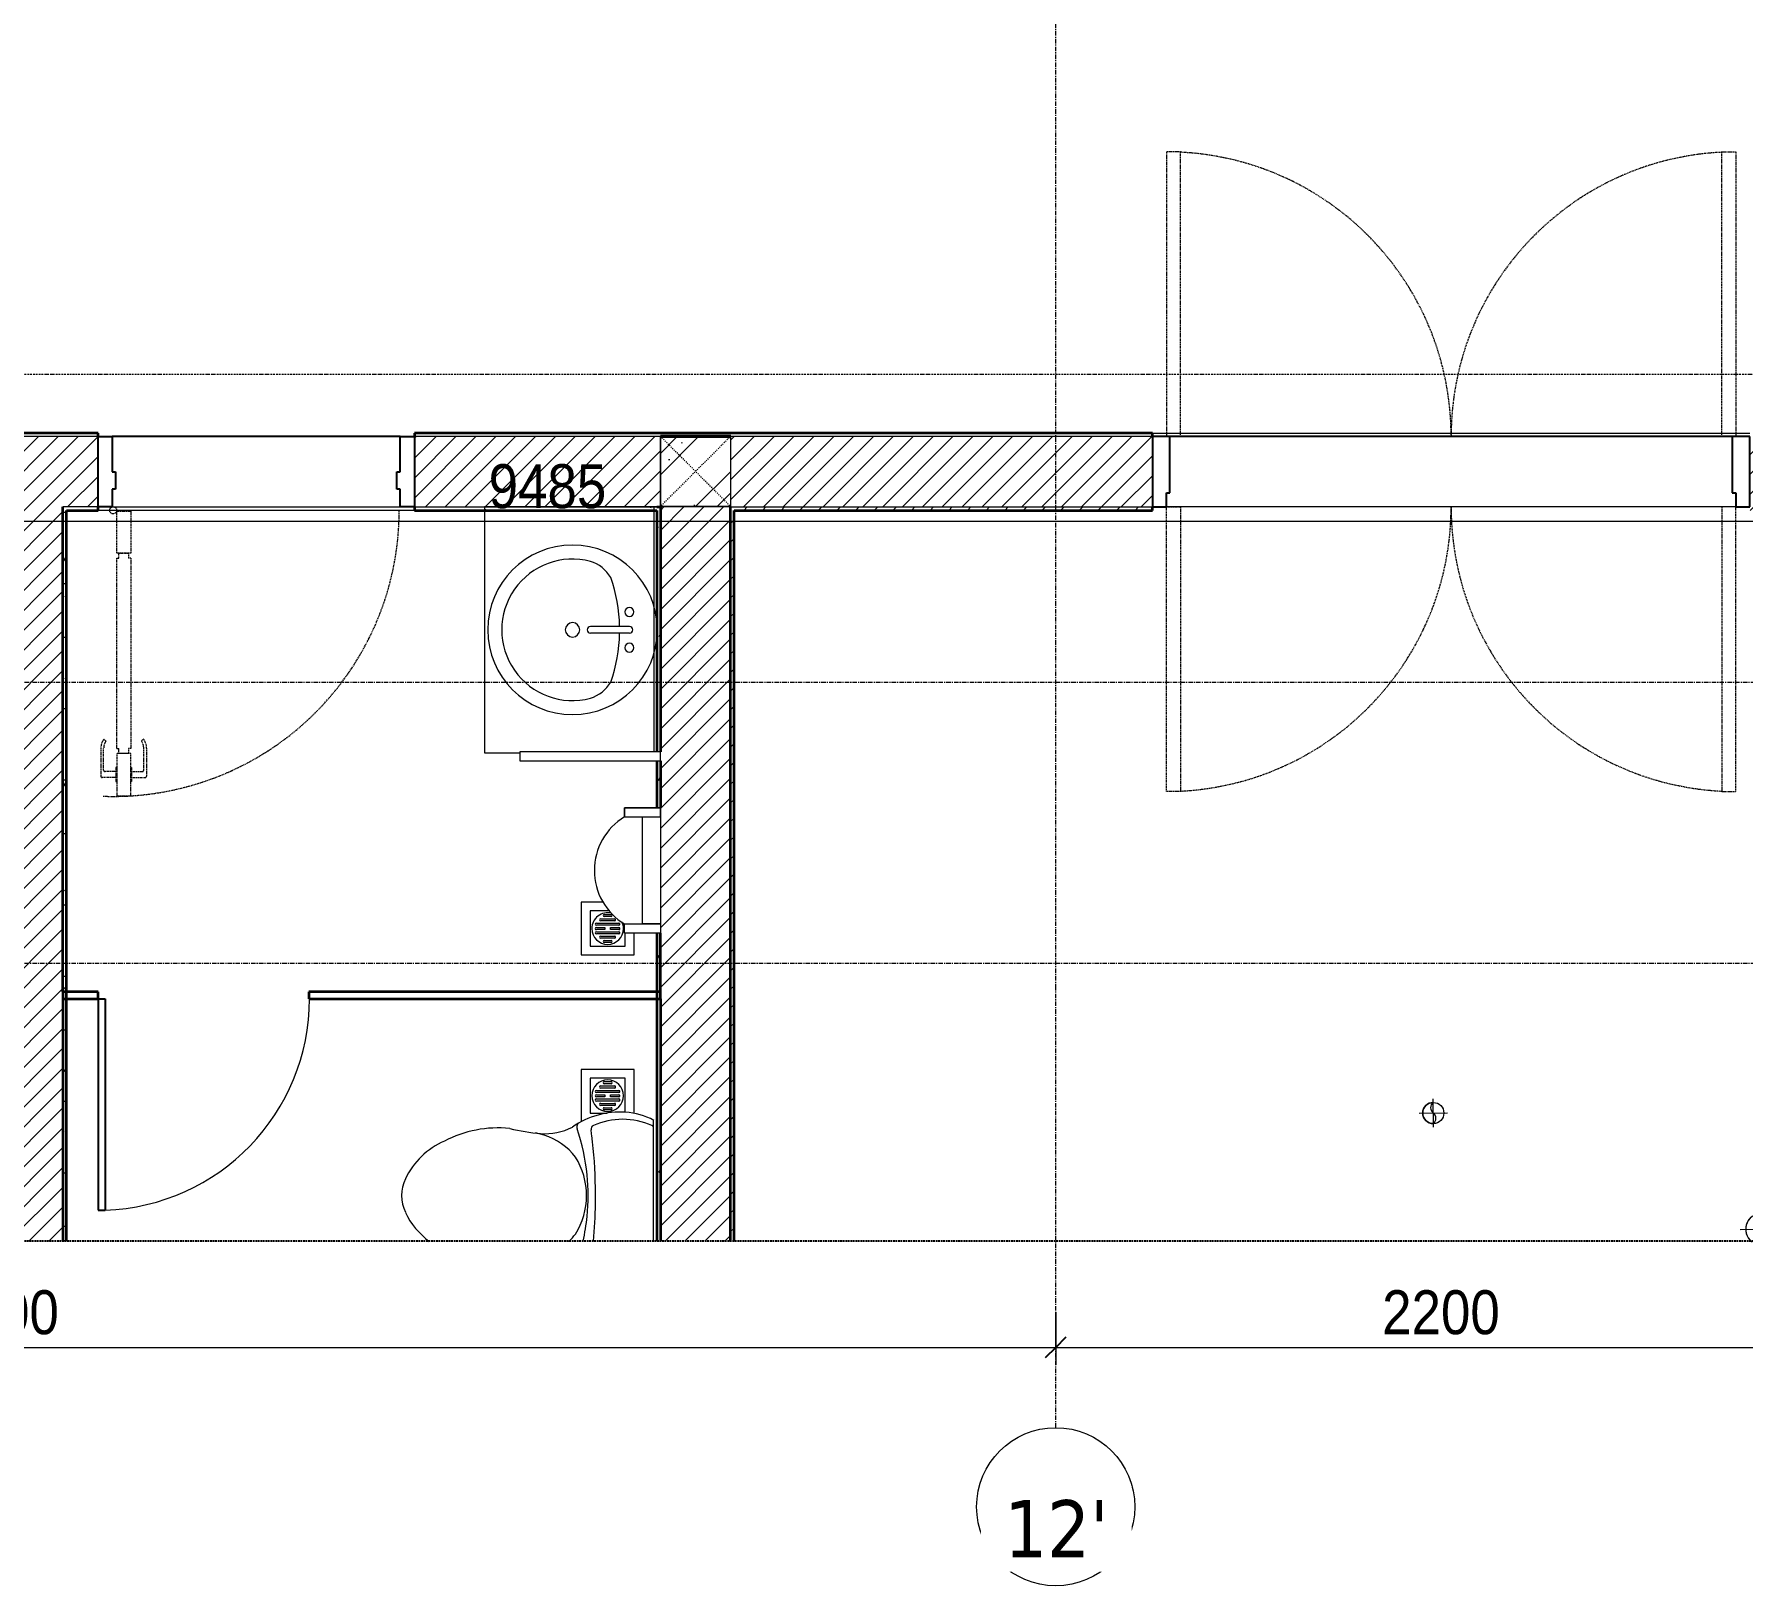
# Model space of a CAD drawing. Header units: millimetres. Extents: x 46644 to 147176, y -1287 to 53383.
# Drawn here: x 101845 to 106707, y 42766 to 47182 of the extents above; entities that cross this region are included whole.
import ezdxf

# ---------------------------------------------------------------- set-up
doc = ezdxf.new("R2010")
doc.units = ezdxf.units.MM
for name, pattern in [('Dash', [6, 3, -3]), ('Dash - Tight', [4.5, 3, -1.5]), ('Dash Dot 3_16_', [7.9375, 4.7625, -1.5875, 0, -1.5875]), ('Grid Line', [22.225, 12.7, -3.175, 3.175, -3.175]), ('Hidden', [7.14375, 4.7625, -2.38125]), ('IMPORT-CENTER _3_', [10.16, 6.35, -1.27, 1.27, -1.27])]:
    doc.linetypes.add(name, pattern=pattern)
for name, color, linetype, lineweight in [('A-ANNO-DIMS', 211, 'Continuous', 9), ('A-ANNO-DIMS-50', 211, 'Continuous', 9), ('A-DETL-GENF-1', 92, 'Dash - Tight', 18), ('A-DETL-GENF-2', 92, 'Hidden', 25), ('A-DOOR', 31, 'Continuous', 18), ('A-DOOR-1', 31, 'Continuous', 25), ('A-DOOR-FRAM', 31, 'Continuous', 25), ('A-FLOR', 192, 'Continuous', 18), ('A-WALL', 113, 'Continuous', 18), ('A-WALL-3', 113, 'Continuous', 35), ('A-WALL-PATT-3', 111, 'Continuous', 18), ('G-ANNO-SYMB-1', 111, 'Dash Dot 3_16_', 18), ('G-IMPT', 8, 'Continuous', 18), ('G-IMPT-1', 8, 'Continuous', 25), ('G-IMPT-2', 8, 'IMPORT-CENTER _3_', 18), ('I-WALL', 2, 'Continuous', 18), ('I-WALL-3', 2, 'Continuous', 35), ('M-EQPM', 50, 'Continuous', 18), ('P-SANR-FIXT', 6, 'Continuous', 18), ('S-COLS', 52, 'Continuous', 18), ('S-COLS-1', 9, 'Continuous', 18), ('S-COLS-2', 52, 'Dash', 18), ('S-COLS-3', 52, 'Continuous', 35), ('S-COLS-HDLN', 52, 'Dash', 18), ('S-GRID-1', 1, 'Grid Line', 9), ('S-GRID-IDEN', 1, 'Continuous', 9)]:
    doc.layers.add(name, color=color, linetype=linetype, lineweight=lineweight)
doc.styles.add('Tahoma_B', font='tahomabd.ttf', dxfattribs={"height": 162.5})
doc.styles.add('UTM Avo', font='', dxfattribs={"width": 0.9, "height": 125})
doc.styles.get('UTM Avo').set_extended_font_data('UTM Avo')
doc.dimstyles.new('1_Dim_chi_tiet_2_5', dxfattribs={"dimscale": 304.8, "dimtxt": 124.912619, "dimasz": 0.19685, "dimexe": 0.164042, "dimexo": 0.0625, "dimgap": 0.016404, "dimtad": 1, "dimdec": 0, "dimrnd": 5, "dimzin": 0, "dimdsep": 46, "dimtxsty": 'UTM Avo', "dimblk1": 'OBLIQUE', "dimblk2": 'OBLIQUE', "dimsah": 1, "dimcen": 0.09, "dimdle": 0.164042, "dimazin": 0, "dimtfac": 1, "dimtdec": 4, "dimtix": 1, "dimtmove": 0, "dimatfit": 3, "dimfxl": 0.328084, "dimfxlon": 1, "dimtvp": 1, "dimtolj": 1, "dimtzin": 0, "dimarcsym": 2})
pattern_1 = [(45, (-1201.043, 0), (-28.284271, 28.284271), [])]
pattern_2 = [(45, (-1201.043, 0), (-26.516504, 26.516504), [])]
pattern_3 = [(0, (-1201.043, 0), (203.2, 50.8), [16.764, -135.636, 16.764, -135.636, -812.8]), (0, (-1201.043, 0), (203.2, 50.8), [-304.8, 16.764, -288.036, 16.764, -135.636, -355.6]), (0, (-1201.043, 0), (203.2, 50.8), [-762, 16.764, -84.836, 16.764, -237.236]), (120, (-1124.843, 25.4), (-145.59409, 150.576362), [16.764, -135.636, 16.764, -135.636, -812.8]), (120, (-1124.843, 25.4), (-145.59409, 150.576362), [-304.8, 16.764, -288.036, 16.764, -135.636, -355.6]), (120, (-1124.843, 25.4), (-145.59409, 150.576362), [-762, 16.764, -84.836, 16.764, -237.236]), (240, (-1099.443, 127), (-57.60591, -201.376362), [16.764, -135.636, 16.764, -135.636, -812.8]), (240, (-1099.443, 127), (-57.60591, -201.376362), [-304.8, 16.764, -288.036, 16.764, -135.636, -355.6]), (240, (-1099.443, 127), (-57.60591, -201.376362), [-762, 16.764, -84.836, 16.764, -237.236])]
pattern_4 = [(50, (-1201.04, 0), (364.3679, -31.8783), [38.1, -419.1]), (355, (-1201.04, 0), (-70.4859, 382.1133), [30.48, -335.28]), (100.451, (-1170.68, -2.66), (293.885, 350.2334), [32.38, -356.18]), (46.184, (-1201.04, 101.6), (542.1585, -84.0858), [57.15, -628.65]), (96.636, (-1155.86, 94.6), (474.805, 494.8554), [48.57, -534.27]), (351.184, (-1201.04, 101.6), (474.8102, 494.85), [45.72, -502.92]), (21, (-1150.24, 76.2), (303.2285, -204.5305), [38.1, -419.1]), (326, (-1150.24, 76.2), (123.6039, 368.376), [30.48, -335.28]), (71.451, (-1124.97, 59.16), (426.8341, 163.8427), [32.38, -356.18]), (37.5, (-1201.04, 0), (6.17665, 169.11015), [3.353, -327.863, 3.353, -337.007, -336.55]), (37.5, (-1201.04, 0), (6.17665, 169.11015), [-671.576, 3.353, -333.197]), (7.5, (-1201.04, 0), (133.63888, 200.3615), [3.353, -190.703, 3.353, -320.243, -128.27]), (7.5, (-1201.04, 0), (133.63888, 200.3615), [-517.652, 3.353, -124.917]), (327.5, (-1314.33, 0), (271.18182, -11.45836), [3.353, -123.647, 3.353, -392.887, -525.78]), (327.5, (-1314.33, 0), (271.18182, -11.45836), [-523.24, 3.353, -522.427]), (317.5, (-1365.13, 0), (296.2585, 50.85285), [3.353, -161.747, 3.353, -259.791, -373.38]), (317.5, (-1365.13, 0), (296.2585, 50.85285), [-428.244, 3.353, -370.027]), (45, (-1201.04, 0), (-125.72359, 125.72359), []), (45, (-1201.04, 190.5), (-125.72359, 125.72359), [])]

# ---------------------------------------------------------------- blocks, each defined once
blk = doc.blocks.new('FD_07 - FD_07-1700x2200-CỬA ĐI 2 CÁNH-910693-TKCS_SẢNH - BẬC CẤP 3 - MẶT BẰNG')
at = {"layer": 'A-DETL-GENF-1'}
for p, q in [((-810, 910), (-810, 100)), ((-770, 910), (-810, 910)), ((-770, 100), (-770, 910)), ((770, 100), (770, 910)), ((770, 910), (810, 910)), ((810, 910), (810, 100)), ((-810, 100), (-770, 100)), ((810, 100), (770, 100)), ((-810, -910), (-810, -100)), ((-810, -100), (-770, -100)), ((-770, -100), (-770, -910)), ((810, -100), (770, -100)), ((770, -100), (770, -910)), ((810, -910), (810, -100)), ((-770, -910), (-810, -910)), ((770, -910), (810, -910))]:
    blk.add_line(p, q, dxfattribs=at)
for centre, start, end in [((-810, 100), 0, 87.1694), ((810, 100), 92.8306, 180), ((-810, -100), 272.8306, 360), ((810, -100), 180, 267.1694)]:
    blk.add_arc(centre, 810, start, end, dxfattribs=at)
at = {"layer": 'A-DOOR'}
for p, q in [((-810, 100), (810, 100)), ((800, -100), (-800, -100))]:
    blk.add_line(p, q, dxfattribs=at)
at = {"layer": 'A-DOOR-FRAM'}
for p, q in [((-810, 100), (-850, 100)), ((-850, 100), (-850, -100)), ((-810, 60), (-810, 100)), ((850, 100), (810, 100)), ((810, 100), (810, 60)), ((850, -100), (850, 100)), ((-800, 60), (-810, 60)), ((-800, -100), (-800, 60)), ((810, 60), (800, 60)), ((800, 60), (800, -100)), ((-850, -100), (-800, -100)), ((800, -100), (850, -100))]:
    blk.add_line(p, q, dxfattribs=at)
blk = doc.blocks.new('THU NUOC - THU NUOC-1836407-TKCS_SẢNH - BẬC CẤP 3 - MẶT BẰNG')
at = {"layer": 'M-EQPM'}
for p, q in [((83.7, -79.4), (83.7, 70)), ((-66.3, 46.6), (-66.3, -79.4)), ((-41.3, 42.4), (-41.3, -54.4)), ((-23.3, 10.8), (40.9, 10.8)), ((40.9, 4.8), (-23.3, 4.8)), ((-11, 23.3), (28.5, 23.3)), ((28.5, 17.3), (-11, 17.3)), ((-1.1, 35.6), (18.5, 35.6)), ((18.5, 29.6), (-1.1, 29.6)), ((58.7, 45.6), (10.3, 45.6)), ((58.7, -54.4), (58.7, 45.6)), ((-23.3, -1.2), (0.7, -1.2)), ((0.7, -7.2), (-23.3, -7.2)), ((-23.3, -13.6), (40.9, -13.6)), ((40.9, -19.6), (-23.3, -19.6)), ((-11, -26.1), (28.5, -26.1)), ((28.5, -32.1), (-11, -32.1)), ((-1.1, -38.5), (18.5, -38.5)), ((18.5, -44.5), (-1.1, -44.5)), ((0.7, -1.2), (0.7, -7.2)), ((16.7, -1.2), (40.9, -1.2)), ((16.7, -7.2), (16.7, -1.2)), ((40.9, -7.2), (16.7, -7.2)), ((-66.3, -79.4), (83.7, -79.4)), ((-41.3, -54.4), (58.7, -54.4))]:
    blk.add_line(p, q, dxfattribs=at)
for centre, radius, start, end in [((8.7, -4.4), 45, 0, 180), ((8.7, -4.4), 45, 0, 180), ((-23.3, 7.8), 3, 90, 270), ((-11, 20.3), 3, 90, 270), ((-1.1, 32.6), 3, 90, 270), ((18.5, 32.6), 3, 270, 90), ((28.5, 20.3), 3, 270, 90), ((40.9, 7.8), 3, 270, 90), ((8.7, -4.4), 45, 180, 360), ((8.7, -4.4), 45, 180, 360), ((-23.3, -4.2), 3, 90, 270), ((-23.3, -16.6), 3, 90, 270), ((-11, -29.1), 3, 90, 270), ((-1.1, -41.5), 3, 90, 270), ((18.5, -41.5), 3, 270, 90), ((28.5, -29.1), 3, 270, 90), ((40.9, -4.2), 3, 270, 90), ((40.9, -16.6), 3, 270, 90)]:
    blk.add_arc(centre, radius, start, end, dxfattribs=at)
blk = doc.blocks.new('TKTC_XREF_251221_MB TANG 1 - TKTC_XREF_260130_MB TANG 1_dwg_$cc-V60-TKCS_SẢNH - BẬC CẤP 3 - MẶT BẰNG')
at = {"layer": 'G-IMPT'}
for centre, radius, start, end in [((0, 0), 0.5, 360, 233.028), ((0, 0), 0.5, 90, 230.4232), ((0.188, 0.25), 0.313, 126.8699, 233.1301), ((-0.188, -0.25), 0.313, 333.8969, 53.1301), ((0, 0), 0.5, 306.3729, 360)]:
    blk.add_arc(centre, radius, start, end, dxfattribs=at)
at = {"layer": 'G-IMPT-2'}
for p, q in [((0, -0.381), (0, 0.673)), ((-0.673, 0), (0.673, 0))]:
    blk.add_line(p, q, dxfattribs=at)
blk = doc.blocks.new('TKTC_XREF_251221_MB TANG 1 - TKTC_XREF_260130_MB TANG 1_dwg_$cc-V61-TKCS_SẢNH - BẬC CẤP 3 - MẶT BẰNG')
at = {"layer": 'G-IMPT'}
blk.add_circle((0, 0), 0.5, dxfattribs=at)
for centre, radius, start, end in [((0, 0), 0.5, 90, 270), ((0.188, 0.25), 0.313, 126.8699, 233.1301), ((-0.188, -0.25), 0.313, 306.8699, 53.1301)]:
    blk.add_arc(centre, radius, start, end, dxfattribs=at)
at = {"layer": 'G-IMPT-2'}
for p, q in [((-0.673, 0), (0.673, 0)), ((0, -0.673), (0, 0.673))]:
    blk.add_line(p, q, dxfattribs=at)
blk = doc.blocks.new('TKTC_XREF_251221_MB TANG 1 - TKTC_XREF_260130_MB TANG 1_dwg-4202109-TKCS_SẢNH - BẬC CẤP 3 - MẶT BẰNG')
at = {"layer": 'G-IMPT-1'}
for p, q in [((-99064.1, -355309.7), (-99884.1, -355309.7)), ((-95274.1, -355309.7), (-96874.1, -355309.7))]:
    blk.add_line(p, q, dxfattribs=at)
for name, p, xscale, yscale, zscale, rotation in [('TKTC_XREF_251221_MB TANG 1 - TKTC_XREF_260130_MB TANG 1_dwg_$cc-V61-TKCS_SẢNH - BẬC CẤP 3 - MẶT BẰNG', (-96124.8, -357234.7), 60.00000000003408, 60.00000000003408, 60.00000000003408, 0.30471752172637), ('TKTC_XREF_251221_MB TANG 1 - TKTC_XREF_260130_MB TANG 1_dwg_$cc-V60-TKCS_SẢNH - BẬC CẤP 3 - MẶT BẰNG', (-95191, -357565.4), 90.00000000005114, 90.00000000005114, 90.00000000005114, 0.304717521727566)]:
    blk.add_blockref(name, p, dxfattribs=dict(xscale=xscale, yscale=yscale, zscale=zscale, rotation=rotation))
blk = doc.blocks.new('TKTC_XREF_251221_MB TANG 1 - TKTC_XREF_251221_MB TANG 1-2038492-TKCS_SẢNH - BẬC CẤP 3 - MẶT BẰNG')
blk.add_blockref('TKTC_XREF_251221_MB TANG 1 - TKTC_XREF_260130_MB TANG 1_dwg-4202109-TKCS_SẢNH - BẬC CẤP 3 - MẶT BẰNG', (169499.1, 384109.7))
blk = doc.blocks.new('DOOR_CW_01 CANH MO-PANEL KINH - DIG_04-900x2200-CỬA NHÔM KÍNH-2408600-TKCS_SẢNH - BẬC CẤP 3 - MẶT BẰNG')
at = {"layer": 'A-DETL-GENF-1'}
for p, q in [((-397, -232), (-397, -112)), ((-397, -112), (-357, -112)), ((-357, -112), (-357, -232)), ((-357, -232), (-397, -232)), ((-391, -246), (-391, -232)), ((-391, -232), (-363, -232)), ((-363, -232), (-363, -246)), ((-397, -246), (-391, -246)), ((-397, -788), (-397, -246)), ((-357, -246), (-363, -246)), ((-357, -246), (-357, -788)), ((-433.9, -761.2), (-427.3, -765.8)), ((-320.1, -761.2), (-326.7, -765.8)), ((-442, -787), (-442, -866.5)), ((-434, -849.5), (-434, -787)), ((-397, -788), (-391, -788)), ((-357, -802), (-397, -802)), ((-397, -802), (-397, -922)), ((-391, -802), (-391, -788)), ((-363, -802), (-391, -802)), ((-357, -788), (-363, -788)), ((-363, -788), (-363, -802)), ((-357, -922), (-357, -802)), ((-320, -849.5), (-320, -787)), ((-312, -787), (-312, -866.5)), ((-399, -870.5), (-438, -870.5)), ((-399, -853.5), (-430, -853.5)), ((-399, -842.2), (-399, -881.8)), ((-397, -842.2), (-399, -842.2)), ((-397, -842.2), (-397, -881.8)), ((-357, -842.2), (-357, -881.8)), ((-357, -842.2), (-355, -842.2)), ((-355, -842.2), (-355, -881.8)), ((-355, -853.5), (-324, -853.5)), ((-355, -870.5), (-316, -870.5)), ((-399, -881.8), (-397, -881.8)), ((-397, -922), (-357, -922)), ((-355, -881.8), (-357, -881.8))]:
    blk.add_line(p, q, dxfattribs=at)
blk.add_circle((-407, -110), 10, dxfattribs=at)
for centre, radius, start, end in [((-407, -110), 814, 268, 0), ((-397, -787), 45, 145, 180), ((-397, -787), 37, 145, 180), ((-357, -787), 37, 0, 35), ((-357, -787), 45, 360, 35), ((-438, -866.5), 4, 180, 270), ((-430, -849.5), 4, 180, 270), ((-324, -849.5), 4, 270, 0), ((-316, -866.5), 4, 270, 0)]:
    blk.add_arc(centre, radius, start, end, dxfattribs=at)
at = {"layer": 'A-DOOR'}
blk.add_line((-407, -100), (-382, -100), dxfattribs=at)
at = {"layer": 'A-DOOR-1'}
for p, q in [((-450, -100), (-450, 100)), ((-450, 100), (-410, 100)), ((-410, 100), (-410, 0)), ((410, 0), (410, 100)), ((410, 100), (450, 100)), ((450, 100), (450, -100)), ((-410, 0), (-400, 0)), ((-400, 0), (-400, -50)), ((400, 0), (410, 0)), ((400, -50), (400, 0)), ((-410, -50), (-410, -100)), ((-400, -50), (-410, -50)), ((410, -50), (400, -50)), ((410, -100), (410, -50)), ((-410, -100), (-450, -100)), ((450, -100), (410, -100))]:
    blk.add_line(p, q, dxfattribs=at)
blk = doc.blocks.new('TOILET - TOILET-761241-TKCS_SẢNH - BẬC CẤP 3 - MẶT BẰNG')
at = {"layer": 'P-SANR-FIXT'}
for p, q in [((130, -19.1), (-214.2, -19.1)), ((130, -19.9), (-194, -19.9)), ((-171.7, -330.3), (-178.6, -355.5))]:
    blk.add_line(p, q, dxfattribs=at)
for centre, radius, start, end in [((-46.1, -111.1), 191.6, 151.2809, 176.4513), ((-9.8, -107.2), 207.3, 156.2862, 203.7138), ((-193.7, -26.4), 6.48, 92.3168, 156.2862), ((1.9, -114.1), 239.7, 176.4513, 195.2961), ((-4, -115.7), 233.6, 195.2961, 215.2147), ((-189.1, -185.5), 11.7, 205.4105, 277.5788), ((-14.3, -1400.4), 1215.6, 90.3974, 97.407), ((0, -3462.8), 3278, 89.6026, 90.3974), ((14.3, -1400.4), 1215.6, 84.5359, 89.6026), ((-195, -224.1), 13.8, 230.6724, 288.9927), ((0.6, -792.1), 586.9, 95.8322, 108.9927), ((178.9, -2951.3), 2778.4, 97.2351, 97.5788), ((-0.4, -384), 179.5, 127.4036, 162.5964), ((0, -416), 206.1, 90, 122.0732), ((0, -786.7), 581.5, 84.1678, 95.8322), ((0, -416), 206.1, 57.9268, 90), ((-0.6, -792.1), 586.9, 77.1414, 84.1678), ((0.4, -384), 179.5, 43.5702, 52.5964), ((-343.5, -327.4), 167.3, 355.4559, 27.38), ((-719.2, -297.5), 544.3, 346.0536, 355.4559), ((137.1, -461.2), 329.8, 174.3487, 207.6878), ((45.1, -528.6), 217.6, 203.2216, 244.7718), ((-45.1, -528.6), 217.6, 295.2282, 323.7197), ((0, -624.4), 111.7, 244.7718, 295.2282)]:
    blk.add_arc(centre, radius, start, end, dxfattribs=at)
blk = doc.blocks.new('M_Single-Flush1 - D7-600x2000-764443-TKCS_SẢNH - BẬC CẤP 3 - MẶT BẰNG')
at = {"layer": 'A-DOOR'}
blk.add_arc((300, 10), 601.7, 91.9048, 180, dxfattribs=at)
at = {"layer": 'A-DOOR-1'}
for p, q in [((280, 10), (280, 611.4)), ((300, 611.4), (280, 611.4)), ((300, 10), (300, 611.4)), ((300, 10), (280, 10))]:
    blk.add_line(p, q, dxfattribs=at)
blk = doc.blocks.new('Bồn tiểu đứng - Bồn tiểu đứng-2409637-TKCS_SẢNH - BẬC CẤP 3 - MẶT BẰNG')
at = {"layer": 'P-SANR-FIXT'}
for p, q in [((12.7, -100), (-12.7, -100)), ((-12.7, -100), (-12.7, -500)), ((12.7, -500), (12.7, -100)), ((-12.7, -500), (12.7, -500))]:
    blk.add_line(p, q, dxfattribs=at)
blk = doc.blocks.new('Urinal _1_ - Urinal _1_-2409638-TKCS_SẢNH - BẬC CẤP 3 - MẶT BẰNG')
at = {"layer": 'P-SANR-FIXT'}
for p, q in [((-286.9, -100), (69.2, -100)), ((-286.9, -201.6), (-286.9, -100)), ((-286.9, -100), (-286.9, -201.6)), ((-261.5, -100), (-286.9, -100)), ((-261.5, -150.8), (-261.5, -100)), ((-261.5, -100), (43.3, -100)), ((-261.5, -201.6), (-261.5, -100)), ((43.3, -100), (43.3, -150.8)), ((43.3, -201.6), (43.3, -100)), ((43.3, -100), (69.2, -100)), ((69.2, -100), (69.2, -201.6)), ((69.2, -100), (69.2, -201.6)), ((43.3, -150.8), (-261.5, -150.8)), ((-261.5, -201.6), (-286.9, -201.6)), ((-286.9, -201.6), (-261.5, -201.6)), ((69.2, -201.6), (43.3, -201.6)), ((69.2, -201.6), (43.3, -201.6))]:
    blk.add_line(p, q, dxfattribs=at)
blk.add_arc((-109.1, -110), 177.8, 211.0027, 328.9973, dxfattribs=at)
blk.add_arc((-109.1, -110), 177.8, 211.0027, 328.9973, dxfattribs=at)
blk = doc.blocks.new('lavabo 1 sink - 600mm x 2400mm Long-2416881-TKCS_SẢNH - BẬC CẤP 3 - MẶT BẰNG')
at = {"layer": 'P-SANR-FIXT'}
for p, q in [((-416.1, 600), (-1116.1, 600)), ((-1116.1, 600), (-1116.1, 500)), ((-416.1, 100), (-416.1, 600)), ((-416.1, 119), (-1113.4, 119)), ((-1113.4, 100), (-416.1, 100))]:
    blk.add_line(p, q, dxfattribs=at)
blk = doc.blocks.new('Sink - Vanity - Round1 - Basin 2-763242-TKCS_SẢNH - BẬC CẤP 3 - MẶT BẰNG')
at = {"layer": 'P-SANR-FIXT'}
for p, q in [((87.1, 247.1), (87.1, 136.3)), ((106.2, 247.1), (106.2, 136.3))]:
    blk.add_line(p, q, dxfattribs=at)
for centre, radius, start, end in [((96.7, 85.2), 241.3, 360, 180), ((45.9, 247.1), 12.7, 360, 180), ((45.9, 247.1), 12.7, 180, 360), ((96.7, 247.1), 9.52, 360, 180), ((147.5, 247.1), 12.7, 360, 180), ((147.5, 247.1), 12.7, 180, 0), ((96.7, -233), 452.3, 91.2067, 109.2086), ((96.7, -233), 452.3, 70.7914, 88.7933), ((1.4, 104.3), 104.5, 120.7927, 162.1904), ((191.9, 104.3), 104.5, 17.8096, 59.2073), ((96.7, 85.2), 201.4, 165.3071, 14.6929), ((96.7, 85.2), 20.6, 360, 180), ((96.7, 136.3), 9.52, 180, 360), ((96.7, 85.2), 241.3, 180, 360), ((96.7, 85.2), 20.6, 180, 360)]:
    blk.add_arc(centre, radius, start, end, dxfattribs=at)
blk = doc.blocks.new('THU NUOC - THU NUOC-V71-TKCS_SẢNH - BẬC CẤP 3 - MẶT BẰNG')
at = {"layer": 'M-EQPM'}
for p, q in [((-66.3, 70.6), (-66.3, 8.6)), ((83.7, 70.6), (-66.3, 70.6)), ((83.7, -79.4), (83.7, 70.6)), ((58.7, 45.6), (-41.3, 45.6)), ((-41.3, 45.6), (-41.3, 8.6)), ((-23.3, 10.8), (40.9, 10.8)), ((40.9, 4.8), (-23.3, 4.8)), ((-11, 23.3), (28.5, 23.3)), ((28.5, 17.3), (-11, 17.3)), ((-1.1, 35.6), (18.5, 35.6)), ((18.5, 29.6), (-1.1, 29.6)), ((58.7, -54.4), (58.7, 45.6)), ((-23.3, -1.2), (0.7, -1.2)), ((0.7, -7.2), (-23.3, -7.2)), ((-23.3, -13.6), (40.9, -13.6)), ((40.9, -19.6), (-23.3, -19.6)), ((-11, -26.1), (28.5, -26.1)), ((28.5, -32.1), (-11, -32.1)), ((-1.1, -38.5), (18.5, -38.5)), ((18.5, -44.5), (-1.1, -44.5)), ((0.7, -1.2), (0.7, -7.2)), ((16.7, -1.2), (40.9, -1.2)), ((16.7, -7.2), (16.7, -1.2)), ((40.9, -7.2), (16.7, -7.2)), ((2.7, -54.4), (58.7, -54.4)), ((21.5, -79.4), (83.7, -79.4))]:
    blk.add_line(p, q, dxfattribs=at)
for centre, radius, start, end in [((8.7, -4.4), 45, 0, 180), ((8.7, -4.4), 45, 0, 180), ((-23.3, 7.8), 3, 90, 270), ((-11, 20.3), 3, 90, 270), ((-1.1, 32.6), 3, 90, 270), ((18.5, 32.6), 3, 270, 90), ((28.5, 20.3), 3, 270, 90), ((40.9, 7.8), 3, 270, 90), ((8.7, -4.4), 45, 180, 205.5254), ((8.7, -4.4), 45, 180, 205.5254), ((-23.3, -4.2), 3, 90, 270), ((-23.3, -16.6), 3, 90, 270), ((-11, -29.1), 3, 90, 270), ((-1.1, -41.5), 3, 90, 270), ((8.7, -4.4), 45, 256.0473, 360), ((8.7, -4.4), 45, 256.0473, 360), ((18.5, -41.5), 3, 270, 90), ((28.5, -29.1), 3, 270, 90), ((40.9, -4.2), 3, 270, 90), ((40.9, -16.6), 3, 270, 90)]:
    blk.add_arc(centre, radius, start, end, dxfattribs=at)
blk = doc.blocks.new('G1_SOF - BO TRU - 200x200-3050151-TKCS_SẢNH - BẬC CẤP 3 - MẶT BẰNG')
at = {"layer": 'S-COLS-HDLN'}
for p, q in [((-100, 100), (100, -100)), ((100, 100), (-100, -100))]:
    blk.add_line(p, q, dxfattribs=at)
blk = doc.blocks.new('BORDER VIEW - BORDER VIEW-2196717-TKCS_SẢNH - BẬC CẤP 3 - MẶT BẰNG')
at = {"layer": 'A-DETL-GENF-2'}
blk.add_line((14655, 0), (150, 0), dxfattribs=at)
blk = doc.blocks.new('Grid - M_Grid Head - Circle-353313-TKCS_SẢNH - BẬC CẤP 3 - MẶT BẰNG')
at = {"layer": 'S-GRID-IDEN'}
blk.add_circle((0, 0), 4.5, dxfattribs=at)
blk = doc.blocks.new('DIMBLOCK33-TKCS_SẢNH - BẬC CẤP 3 - MẶT BẰNG')
at = {"layer": 'A-ANNO-DIMS-50'}
for p, q in [((98566.5, 45895.8), (98566.5, 45745.8)), ((98566.5, 45795.8), (98566.5, 45895.8)), ((108051.6, 45895.8), (108051.6, 45745.8)), ((108051.6, 45795.8), (108051.6, 45895.8)), ((98516.5, 45795.8), (108101.6, 45795.8))]:
    blk.add_line(p, q, dxfattribs=at)
at = {"layer": 'A-ANNO-DIMS-50', "lineweight": 25}
for p, q in [((98566.5, 45795.8), (98596.5, 45825.8)), ((108051.6, 45795.8), (108081.6, 45825.8)), ((98566.5, 45795.8), (98536.5, 45765.8)), ((108051.6, 45795.8), (108021.6, 45765.8))]:
    blk.add_line(p, q, dxfattribs=at)
at = {"layer": 'A-ANNO-DIMS-50', "color": 0, "insert": (103137.9, 45958.2), "char_height": 125, "width": 410.824, "attachment_point": 1, "line_spacing_factor": 1.110334, "style": 'UTM Avo'}
blk.add_mtext('9485', dxfattribs=at)
blk = doc.blocks.new('_Oblique')
at = {"color": 0, "linetype": 'ByBlock', "lineweight": -2}
blk.add_line((-0.5, -0.5), (0.5, 0.5), dxfattribs=at)
blk = doc.blocks.new('DIMBLOCK36-TKCS_SẢNH - BẬC CẤP 3 - MẶT BẰNG')
at = {"layer": 'A-ANNO-DIMS-50'}
for p, q in [((98751.5, 43545.1), (98751.5, 43395.1)), ((98751.5, 43445.1), (98751.5, 43545.1)), ((104751.5, 43545.1), (104751.5, 43395.1)), ((104751.5, 43445.1), (104751.5, 43545.1)), ((98701.5, 43445.1), (104751.5, 43445.1))]:
    blk.add_line(p, q, dxfattribs=at)
at = {"layer": 'A-ANNO-DIMS-50', "lineweight": 25}
for p, q in [((98751.5, 43445.1), (98781.5, 43475.1)), ((104751.5, 43445.1), (104781.5, 43475.1)), ((98751.5, 43445.1), (98721.5, 43415.1)), ((104751.5, 43445.1), (104721.5, 43415.1))]:
    blk.add_line(p, q, dxfattribs=at)
at = {"layer": 'A-ANNO-DIMS-50', "color": 0, "insert": (101580.3, 43607.5), "char_height": 125, "width": 410.824, "attachment_point": 1, "line_spacing_factor": 1.110334, "style": 'UTM Avo'}
blk.add_mtext('6000', dxfattribs=at)
blk = doc.blocks.new('DIMBLOCK37-TKCS_SẢNH - BẬC CẤP 3 - MẶT BẰNG')
at = {"layer": 'A-ANNO-DIMS-50'}
for p, q in [((104751.5, 43545.1), (104751.5, 43395.1)), ((104751.5, 43445.1), (104751.5, 43545.1)), ((106951.5, 43545.1), (106951.5, 43395.1)), ((106951.5, 43445.1), (106951.5, 43545.1)), ((104751.5, 43445.1), (106951.5, 43445.1))]:
    blk.add_line(p, q, dxfattribs=at)
at = {"layer": 'A-ANNO-DIMS-50', "lineweight": 25}
for p, q in [((104751.5, 43445.1), (104781.5, 43475.1)), ((106951.5, 43445.1), (106981.5, 43475.1)), ((104751.5, 43445.1), (104721.5, 43415.1)), ((106951.5, 43445.1), (106921.5, 43415.1))]:
    blk.add_line(p, q, dxfattribs=at)
at = {"layer": 'A-ANNO-DIMS-50', "color": 0, "insert": (105680.3, 43607.5), "char_height": 125, "width": 410.824, "attachment_point": 1, "line_spacing_factor": 1.110334, "style": 'UTM Avo'}
blk.add_mtext('2200', dxfattribs=at)

msp = doc.modelspace()

# ---------------------------------------------------------------- hatches: boundary and pattern name
at = {"layer": 'A-WALL-PATT-3'}
h = msp.add_hatch(dxfattribs=at)
h.set_pattern_fill('FP_1', color=256, style=0, pattern_type=2)
h.set_pattern_definition(pattern_1)
h.paths.add_polyline_path([(103626.5, 45836.9), (103626.5, 46036.9), (102926.5, 46036.9), (102926.5, 45836.9), (103616.5, 45836.9)])
h.paths.add_polyline_path([(100726.5, 45836.9), (100726.5, 46036.9), (98776.5, 46036.9), (98776.5, 45836.9), (99444.4, 45836.9)])
h.paths.add_polyline_path([(101726.5, 45836.9), (102026.5, 45836.9), (102026.5, 46036.9), (101626.5, 46036.9), (101626.5, 45836.9), (101716.5, 45836.9)])
h = msp.add_hatch(dxfattribs=at)
h.set_pattern_fill('FP_1', color=256, style=0, pattern_type=2)
h.set_pattern_definition(pattern_1)
h.paths.add_polyline_path([(112401.5, 45836.9), (112401.5, 46036.9), (111151.6, 46036.9), (111151.6, 45836.9)])
h.paths.add_polyline_path([(110951.6, 45836.9), (110951.6, 46036.9), (108251.6, 46036.9), (108251.6, 45836.9), (108725, 45836.9)])
h.paths.add_polyline_path([(108051.6, 45836.9), (108051.6, 46036.9), (106726.5, 46036.9), (106726.5, 45836.9)])
h.paths.add_polyline_path([(105012.7, 45836.9), (105026.5, 45836.9), (105026.5, 46036.9), (103826.5, 46036.9), (103826.5, 45836.9)])
h = msp.add_hatch(dxfattribs=at)
h.set_pattern_fill('FP_1', color=256, style=0, pattern_type=2)
h.set_pattern_definition(pattern_1)
h.paths.add_polyline_path([(101787.1, 43746.9), (101926.5, 43746.9), (101926.5, 45836.9), (101726.5, 45836.9), (101726.5, 43746.9)])
h = msp.add_hatch(dxfattribs=at)
h.set_pattern_fill('FP_33', color=256, style=0, pattern_type=2)
h.set_pattern_definition(pattern_3)
h.paths.add_polyline_path([(101927.8, 43746.9), (101936.5, 43746.9), (101936.5, 45836.9), (101926.5, 45836.9), (101926.5, 43746.9)])
h = msp.add_hatch(dxfattribs=at)
h.set_pattern_fill('FP_33', color=256, style=0, pattern_type=2)
h.set_pattern_definition(pattern_3)
h.paths.add_polyline_path([(102926.5, 45826.9), (103616.5, 45826.9), (103616.5, 45836.9), (102926.5, 45836.9)])
h.paths.add_polyline_path([(101936.5, 45826.9), (102026.5, 45826.9), (102026.5, 45836.9), (101936.5, 45836.9)])
h = msp.add_hatch(dxfattribs=at)
h.set_pattern_fill('FP_33', color=256, style=0, pattern_type=2)
h.set_pattern_definition(pattern_3)
h.paths.add_polyline_path([(103616.5, 43746.9), (103626.5, 43746.9), (103626.5, 44623.9), (103616.5, 44623.9), (103616.5, 43996.4)])
h.paths.add_polyline_path([(103620.1, 44980), (103626.5, 44980), (103626.5, 45114.2), (103616.5, 45114.2), (103616.5, 44980)])
h.paths.add_polyline_path([(103619.4, 45139.6), (103626.5, 45139.6), (103626.5, 45836.9), (103616.5, 45836.9), (103616.5, 45139.6)])
h = msp.add_hatch(dxfattribs=at)
h.set_pattern_fill('FP_1', color=256, style=0, pattern_type=2)
h.set_pattern_definition(pattern_1)
h.paths.add_polyline_path([(103765.8, 43746.9), (103826.5, 43746.9), (103826.5, 45837.7), (103626.5, 45837.7), (103626.5, 43746.9), (103764.6, 43746.9)])
h = msp.add_hatch(dxfattribs=at)
h.set_pattern_fill('FP_4', color=256, style=0, pattern_type=2)
h.set_pattern_definition(pattern_2)
h.paths.add_polyline_path([(112401.5, 45826.9), (112401.5, 45836.9), (106726.5, 45836.9), (106726.5, 45826.9), (108725, 45826.9)])
h.paths.add_polyline_path([(103836.5, 45826.9), (105026.5, 45826.9), (105026.5, 45836.9), (103826.5, 45836.9), (103826.5, 45826.9)])
h = msp.add_hatch(dxfattribs=at)
h.set_pattern_fill('FP_4', color=256, style=0, pattern_type=2)
h.set_pattern_definition(pattern_2)
h.paths.add_polyline_path([(103836.5, 43746.9), (103836.5, 45826.9), (103826.5, 45826.9), (103826.5, 43746.9)])
at = {"layer": 'S-COLS-1'}
h = msp.add_hatch(dxfattribs=at)
h.set_pattern_fill('FP_6', color=256, style=0, pattern_type=2)
h.set_pattern_definition(pattern_4)
h.paths.add_polyline_path([(103826.6, 45837.7), (103826.6, 46037.7), (103626.6, 46037.7), (103626.6, 45837.7)])
h = msp.add_hatch(dxfattribs=at)
h.set_pattern_fill('FP_6', color=256, style=0, pattern_type=2)
h.set_pattern_definition(pattern_4)
h.paths.add_polyline_path([(103826.6, 45837.7), (103826.6, 46037.7), (103626.6, 46037.7), (103626.6, 45837.7)])

# ---------------------------------------------------------------- linework, layer by layer
at = {"layer": 'A-FLOR'}
for p, q in [((102066.5, 46036.9), (102886.5, 46036.9)), ((106686.5, 45836.9), (105066.5, 45836.9))]:
    msp.add_line(p, q, dxfattribs=at)
at = {"layer": 'A-WALL'}
for p, q in [((105026.5, 46046.9), (106726.5, 46046.9)), ((102026.5, 46036.9), (101626.5, 46036.9)), ((103626.5, 46036.9), (102926.5, 46036.9)), ((103626.5, 45837.7), (103626.5, 46036.9)), ((105026.5, 46036.9), (103826.5, 46036.9)), ((103826.5, 46036.9), (103826.5, 45837.7)), ((102026.5, 45836.9), (101926.5, 45836.9)), ((102926.5, 45836.9), (103616.5, 45836.9)), ((103826.5, 45837.7), (103626.5, 45837.7)), ((103826.5, 45836.9), (105026.5, 45836.9))]:
    msp.add_line(p, q, dxfattribs=at)
at = {"layer": 'A-WALL-3'}
for p, q in [((102026.5, 46046.9), (101626.5, 46046.9)), ((102026.5, 46036.9), (102026.5, 46046.9)), ((105026.5, 46046.9), (102926.5, 46046.9)), ((102926.5, 46046.9), (102926.5, 46036.9)), ((105026.5, 46036.9), (105026.5, 46046.9)), ((103626.5, 46036.9), (103826.5, 46036.9)), ((101926.5, 44456.9), (101926.5, 45836.9)), ((103616.5, 45836.9), (103626.5, 45836.9)), ((103626.5, 45836.9), (103626.5, 45139.6)), ((103826.5, 43746.9), (103826.5, 45836.9)), ((103626.5, 45114.2), (103626.5, 44980)), ((103626.5, 44436.9), (103626.5, 43746.9))]:
    msp.add_line(p, q, dxfattribs=at)
at = {"layer": 'G-ANNO-SYMB-1'}
msp.add_line((97196.1, 46214.6), (112885.1, 46214.6), dxfattribs=at)
at = {"layer": 'I-WALL'}
for p, q in [((102926.5, 45826.9), (102026.5, 45826.9)), ((102066.5, 45836.9), (102886.5, 45836.9))]:
    msp.add_line(p, q, dxfattribs=at)
at = {"layer": 'I-WALL-3'}
for p, q in [((101936.5, 43746.9), (101936.5, 45826.9)), ((101936.5, 45826.9), (102026.5, 45826.9)), ((102026.5, 45826.9), (102026.5, 45836.9)), ((102926.5, 45836.9), (102926.5, 45826.9)), ((102926.5, 45826.9), (103616.5, 45826.9)), ((103616.5, 45826.9), (103616.5, 45139.6)), ((103836.5, 45826.9), (105026.5, 45826.9)), ((103836.5, 43746.9), (103836.5, 45826.9)), ((105026.5, 45826.9), (105026.5, 45836.9)), ((103616.5, 45114.2), (103616.5, 44980)), ((103616.5, 44623.9), (103616.5, 43746.9)), ((103626.5, 44436.9), (103626.5, 44623.9)), ((102026.5, 44456.9), (101926.5, 44456.9)), ((101926.5, 44456.9), (101926.5, 43746.9)), ((101926.5, 44436.9), (102026.5, 44436.9)), ((102026.5, 44436.9), (102026.5, 44456.9)), ((103626.5, 44456.9), (102626.5, 44456.9)), ((102626.5, 44456.9), (102626.5, 44436.9)), ((102626.5, 44436.9), (103626.5, 44436.9))]:
    msp.add_line(p, q, dxfattribs=at)
at = {"layer": 'S-COLS'}
for p, q in [((103626.6, 46036.9), (103626.6, 45837.7)), ((103826.6, 45837.7), (103826.6, 46036.9)), ((103626.6, 45837.7), (103826.6, 45837.7))]:
    msp.add_line(p, q, dxfattribs=at)
at = {"layer": 'S-COLS-3'}
for p, q in [((103826.6, 46037.7), (103626.6, 46037.7)), ((103626.6, 46037.7), (103626.6, 46036.9)), ((103826.6, 46036.9), (103826.6, 46037.7))]:
    msp.add_line(p, q, dxfattribs=at)
at = {"layer": 'S-GRID-1'}
for p, q in [((104751.5, 44466.4), (104751.5, 51578.6)), ((111675.8, 45336.9), (98315.6, 45336.9)), ((111675.8, 44536.9), (98315.6, 44536.9)), ((104751.5, 43216.4), (104751.5, 44466.4))]:
    msp.add_line(p, q, dxfattribs=at)

# ---------------------------------------------------------------- block references
at = {"layer": 'A-DETL-GENF-1'}
msp.add_blockref('BORDER VIEW - BORDER VIEW-2196717-TKCS_SẢNH - BẬC CẤP 3 - MẶT BẰNG', (97596.5, 43746.9), dxfattribs=at)
at = {"layer": 'A-DOOR', "rotation": 180}
for name, p in [('FD_07 - FD_07-1700x2200-CỬA ĐI 2 CÁNH-910693-TKCS_SẢNH - BẬC CẤP 3 - MẶT BẰNG', (105876.5, 45936.9)), ('M_Single-Flush1 - D7-600x2000-764443-TKCS_SẢNH - BẬC CẤP 3 - MẶT BẰNG', (102326.5, 44446.9))]:
    msp.add_blockref(name, p, dxfattribs=at)
at = {"layer": 'A-DOOR'}
msp.add_blockref('DOOR_CW_01 CANH MO-PANEL KINH - DIG_04-900x2200-CỬA NHÔM KÍNH-2408600-TKCS_SẢNH - BẬC CẤP 3 - MẶT BẰNG', (102476.5, 45936.9), dxfattribs=at)
at = {"layer": 'M-EQPM'}
msp.add_blockref('TKTC_XREF_251221_MB TANG 1 - TKTC_XREF_251221_MB TANG 1-2038492-TKCS_SẢNH - BẬC CẤP 3 - MẶT BẰNG', (32451.5, 17236.9), dxfattribs=at)
at = {"layer": 'M-EQPM', "rotation": 180}
for name, p in [('THU NUOC - THU NUOC-V71-TKCS_SẢNH - BẬC CẤP 3 - MẶT BẰNG', (103485.3, 44632.5)), ('THU NUOC - THU NUOC-1836407-TKCS_SẢNH - BẬC CẤP 3 - MẶT BẰNG', (103485.3, 44156.7))]:
    msp.add_blockref(name, p, dxfattribs=at)
at = {"layer": 'P-SANR-FIXT'}
for name, p, rotation in [('lavabo 1 sink - 600mm x 2400mm Long-2416881-TKCS_SẢNH - BẬC CẤP 3 - MẶT BẰNG', (103726.5, 46253), 90), ('Sink - Vanity - Round1 - Basin 2-763242-TKCS_SẢNH - BẬC CẤP 3 - MẶT BẰNG', (103291.4, 45583.6), 269.9999999999998), ('Bồn tiểu đứng - Bồn tiểu đứng-2409637-TKCS_SẢNH - BẬC CẤP 3 - MẶT BẰNG', (103726.5, 45126.9), 270), ('Urinal _1_ - Urinal _1_-2409638-TKCS_SẢNH - BẬC CẤP 3 - MẶT BẰNG', (103726.5, 44693.1), 270), ('TOILET - TOILET-761241-TKCS_SẢNH - BẬC CẤP 3 - MẶT BẰNG', (103626.5, 43876.9), 269.9999999999996)]:
    msp.add_blockref(name, p, dxfattribs=dict(at, rotation=rotation))
at = {"layer": 'S-COLS-2'}
msp.add_blockref('G1_SOF - BO TRU - 200x200-3050151-TKCS_SẢNH - BẬC CẤP 3 - MẶT BẰNG', (103726.6, 45937.7), dxfattribs=at)
at = {"layer": 'S-GRID-IDEN', "xscale": 49.99999999999998, "yscale": 49.99999999999998, "zscale": 49.99999999999998}
msp.add_blockref('Grid - M_Grid Head - Circle-353313-TKCS_SẢNH - BẬC CẤP 3 - MẶT BẰNG', (104751.5, 42991.4), dxfattribs=at)

# ---------------------------------------------------------------- dimensions: what is measured, and where the dimension line sits
at = {"layer": 'A-ANNO-DIMS'}
for base, p1, p2, override, picture, middle in [((108051.6, 45795.8), (98566.5, 45895.8), (108051.6, 45895.8), {"dimpost": '<>', "dimfxl": 9485.071331}, 'DIMBLOCK33-TKCS_SẢNH - BẬC CẤP 3 - MẶT BẰNG', (103309.1, 45865.5)), ((104751.5, 43445.1), (98751.5, 43545.1), (104751.5, 43545.1), {"dimpost": '<>', "dimfxl": 6000}, 'DIMBLOCK36-TKCS_SẢNH - BẬC CẤP 3 - MẶT BẰNG', (101751.5, 43514.8)), ((106951.5, 43445.1), (104751.5, 43545.1), (106951.5, 43545.1), {"dimpost": '<>', "dimfxl": 2200}, 'DIMBLOCK37-TKCS_SẢNH - BẬC CẤP 3 - MẶT BẰNG', (105851.5, 43514.8))]:
    dim = msp.add_linear_dim(base=base, p1=p1, p2=p2, dimstyle='1_Dim_chi_tiet_2_5', override=override, dxfattribs=at)
    dim.commit()
    dim.dimension.update_dxf_attribs({"geometry": picture, "text_midpoint": middle})

# ---------------------------------------------------------------- next in the draw order: texts
at = {"layer": 'S-GRID-IDEN', "insert": (104753.6, 42929), "char_height": 162.5, "width": 347.5, "attachment_point": 5, "line_spacing_factor": 0.996129, "style": 'Tahoma_B', "bg_fill": 3, "box_fill_scale": 1.25, "bg_fill_color": 256, "bg_fill_true_color": 13158600, "bg_fill_transparency": 0}
msp.add_mtext("\\pt634.99962,1269.99925,1905.0005,2540.00013,3174.99975,3809.99937,4445.00062,5080.00025,5714.99987,6349.9995,6985.00075,7620.00037,8255,8889.99962,9524.99925,10160.0005,10795.00013,11429.99975,12064.99938,12700.00063,13335.00025,13969.99988,14604.9995,15240.00075,15875.00038,16510,17144.99963,17779.99925,18415.0005,19050.00013,19684.99975,20319.99938;12'", dxfattribs=at)

doc.saveas('drawing.dxf')
